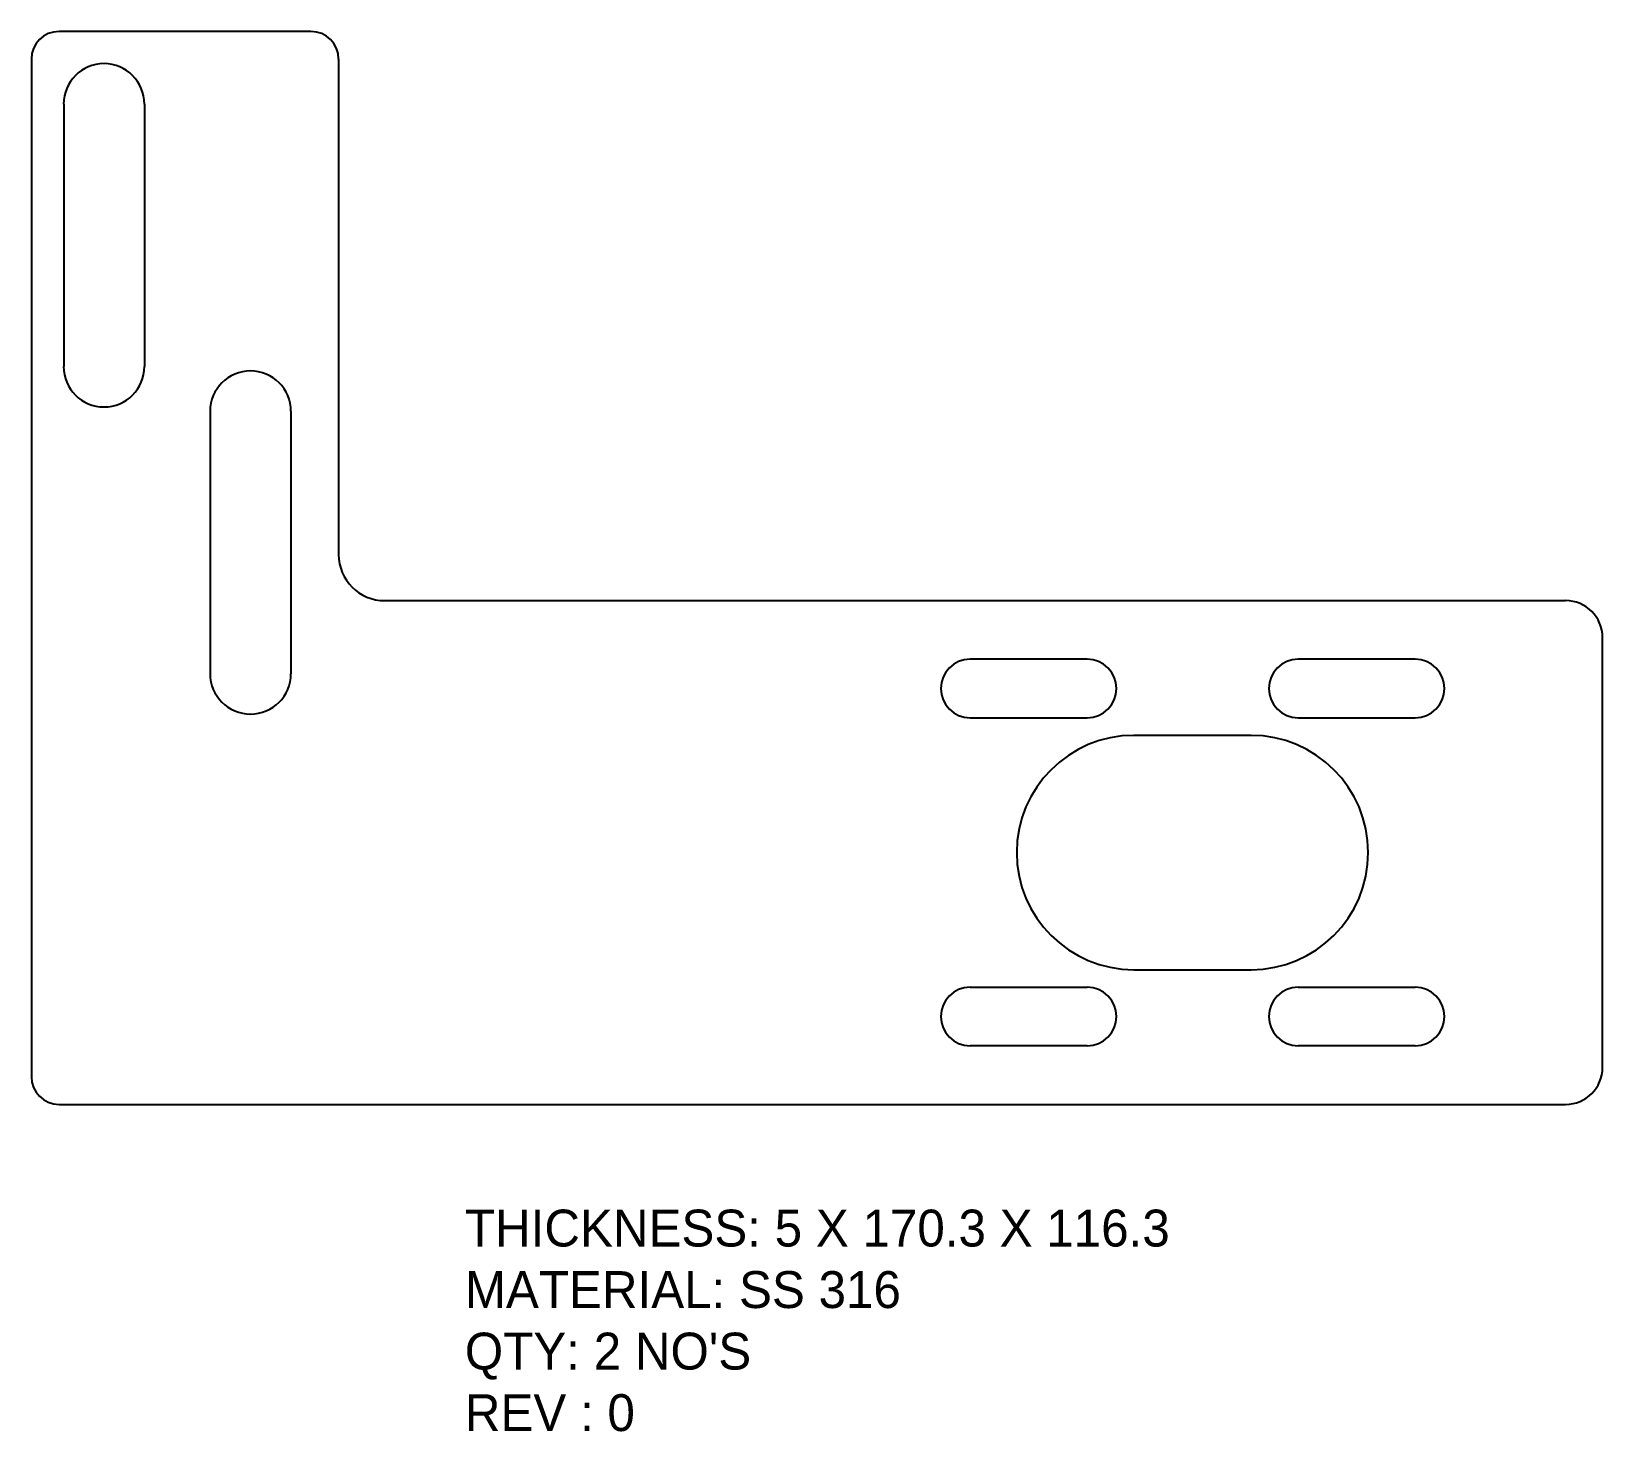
# Model space of a CAD drawing. Header units: inches. Extents: x 2231 to 2401, y 100 to 252.
import ezdxf

# ---------------------------------------------------------------- set-up
doc = ezdxf.new("R2010")
doc.units = ezdxf.units.IN
doc.header["$MEASUREMENT"] = 0
doc.layers.add('LaserCutting', color=3, linetype='Continuous')

msp = doc.modelspace()

# ---------------------------------------------------------------- linework, layer by layer
at = {"layer": 'LaserCutting'}
for p, q in [((2260.82, 251.79), (2233.52, 251.79)), ((2230.52, 248.79), (2230.52, 138.49)), ((2263.82, 248.79), (2263.82, 195.09)), ((2234.02, 243.92), (2234.02, 215.47)), ((2242.77, 243.92), (2242.77, 215.47)), ((2249.9, 210.62), (2249.9, 182.17)), ((2258.65, 210.62), (2258.65, 182.17)), ((2268.82, 190.09), (2396.82, 190.09)), ((2400.82, 139.49), (2400.82, 186.09)), ((2344.96, 183.75), (2332.26, 183.75)), ((2380.52, 183.75), (2367.82, 183.75)), ((2332.26, 177.4), (2344.96, 177.4)), ((2367.82, 177.4), (2380.52, 177.4)), ((2362.72, 175.49), (2350.02, 175.49)), ((2350.02, 150.09), (2362.72, 150.09)), ((2332.26, 148.19), (2344.96, 148.19)), ((2367.82, 148.19), (2380.52, 148.19)), ((2344.96, 141.84), (2332.26, 141.84)), ((2380.52, 141.84), (2367.82, 141.84)), ((2233.52, 135.49), (2396.82, 135.49))]:
    msp.add_line(p, q, dxfattribs=at)
for centre, radius, start, end in [((2233.52, 248.79), 3, 90, 180), ((2260.82, 248.79), 3, 0, 90), ((2238.39, 243.92), 4.38, 0, 180), ((2238.39, 215.47), 4.38, 180, 0), ((2254.27, 210.62), 4.38, 0, 180), ((2268.82, 195.09), 5, 180, 270), ((2396.82, 186.09), 4, 0, 90), ((2332.26, 180.57), 3.17, 90, 270), ((2344.96, 180.57), 3.17, 270, 90), ((2367.82, 180.57), 3.17, 90, 270), ((2380.52, 180.57), 3.17, 270, 90), ((2254.27, 182.17), 4.38, 180, 0), ((2350.02, 162.79), 12.7, 90, 270), ((2362.72, 162.79), 12.7, 270, 90), ((2332.26, 145.01), 3.17, 90, 270), ((2344.96, 145.01), 3.17, 270, 90), ((2367.82, 145.01), 3.17, 90, 270), ((2380.52, 145.01), 3.17, 270, 90), ((2233.52, 138.49), 3, 180, 270), ((2396.82, 139.49), 4, 270, 0)]:
    msp.add_arc(centre, radius, start, end, dxfattribs=at)

# ---------------------------------------------------------------- texts
at = {"layer": 'LaserCutting', "insert": (2277.5, 124.08), "char_height": 4, "width": 174.5146, "attachment_point": 1}
msp.add_mtext("{\\fCentury Gothic|b0|i0|c0|p18;THICKNESS: 5 X 170.3 X 116.3\\PMATERIAL: SS 316\\PQTY: 2 NO'S\\PREV : 0}", dxfattribs=at)

doc.saveas('drawing.dxf')
